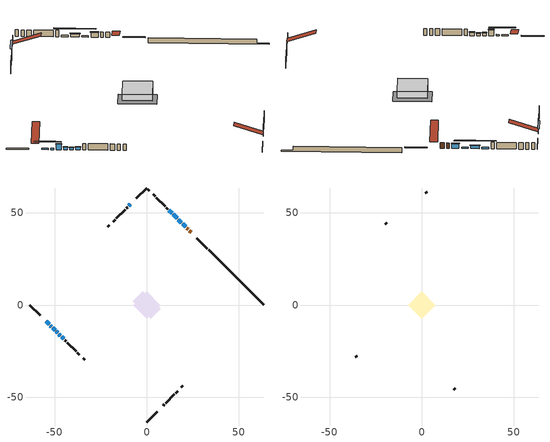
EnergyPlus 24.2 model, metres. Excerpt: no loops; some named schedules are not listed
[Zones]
conditioned space
 floor outside (Floor1 construction): -1.71,0 0,1.71 1.71,0 0,-1.71 z0.73
 floor adiabatic (AdiabaticFloorConstruction): -7.39,0 0,7.39 7.39,0 0,-7.39 z0.73
 floor foundation (Slab1 construction): -7.49,2.1 -2.1,7.49 7.49,-2.1 2.1,-7.49 z-1.31
 wall outside (RimJoist1 construction): 0,-63.44 5.62,-57.83 / -63.44,0 -57.83,-5.62 / 0,63.44 -5.62,57.83 / 32.83,30.62 27.21,36.23 z0.73:1.03
 wall outside (AdiabaticWallConstruction 1): 24,39.44 23.06,40.39 / 22.4,41.04 21.76,41.69 z0.73:2.76
 wall outside (AdiabaticWallConstruction): 21.1,42.34 19.39,44.05 z0.73:2.41; 18.74,44.71 17.1,46.34 z0.73:1.24; -8.83,54.62 -9.65,53.79 / -54.62,-8.83 -52.96,-10.48 / 13.71,49.74 12.06,51.39 z0.73:1.26; -52.31,-11.13 -51.68,-11.77 z0.73:1.27; -51.02,-12.42 -49.75,-13.7 z0.73:2.81; -49.09,-14.35 -48.26,-15.18 z0.73:1.72; -47.61,-15.84 -46.81,-16.63 z0.73:1.44; -46.16,-17.28 -45.12,-18.33 / 16.45,47 14.36,49.08 z0.73:1.75
 wall outside (Wall1 construction): 8.83,-54.62 9.61,-53.84 / -44.46,-18.98 -43.68,-19.76 / -10.31,53.13 -11.09,52.36 / 11.4,52.04 10.62,52.82 z0.73:3.17
 wall outside (Wall2 construction): 10.26,-53.18 15,-48.44 / -43.03,-20.42 -38.29,-25.16 / -11.74,51.7 -16.48,46.96 / 9.97,53.48 5.23,58.22 z0.73:3.17
 wall outside (Wall3 construction): 15.66,-47.79 16.74,-46.71 / -37.63,-25.81 -36.55,-26.89 / -17.14,46.3 -18.22,45.22 / 4.57,58.87 3.49,59.95 z0.73:3.17
 wall outside (Wall5 construction): 18.83,-44.61 19.57,-43.87 / -34.45,-28.99 -33.72,-29.73 / -20.32,43.13 -21.05,42.39 / 1.39,62.05 0.66,62.79 z0.73:3.17
 wall foundation (FoundationWall1 construction): 33.48,29.96,-1.31 33.48,29.96,0.73 60.45,3,0.73 60.45,3,-0.83 63.44,0,-0.83 63.44,0,-1.31
 window (WindowConstruction): 21.1,42.34 19.39,44.05 z0.73:2.41
 window (WindowConstruction 7): 18.74,44.71 17.1,46.34 z0.73:1.24
 window (WindowConstruction 8): -8.83,54.62 -9.65,53.79 z0.73:1.26
 window (WindowConstruction 9): -54.62,-8.83 -52.96,-10.48 z0.73:1.26
 window (WindowConstruction 10): -52.31,-11.14 -51.68,-11.76 z0.73:1.26
 window (WindowConstruction 1): -51.02,-12.42 -49.75,-13.7 z0.73:2.81
 window (WindowConstruction 2): -49.09,-14.35 -48.26,-15.18 z0.73:1.72
 window (WindowConstruction 3): -47.61,-15.84 -46.82,-16.63 z0.73:1.44
 window (WindowConstruction 4): -46.16,-17.28 -45.12,-18.33 z0.73:1.74
 window (WindowConstruction 5): 16.45,47 14.36,49.08 z0.73:1.74
 window (WindowConstruction 6): 13.71,49.74 12.06,51.39 z0.73:1.26
 door (Door): 24,39.44 23.06,40.39 z0.73:2.76
 door (Door 1): 22.4,41.04 21.76,41.69 z0.73:2.76
 ceiling adiabatic (AdiabaticFloorConstruction): 0,-7.39 7.39,0 0,7.39 -7.39,0 z0.73
attic - vented
 floor to conditioned space (Floor2 construction Reversed): -7.39,0 0,7.39 7.39,0 0,-7.39 z3.17
 wall outside (Wall4 construction): 17.39,-46.05 18.18,-45.27 / -35.89,-27.55 -35.11,-28.33 / -18.88,44.57 -19.66,43.78 / 2.83,60.61 2.05,61.39 z0.73:3.17
 roof outside (Roof1 construction): 8.17,-55.27,3.17 0.97,-48.07,6.56 -0.92,-49.97,6.56 6.27,-57.17,3.17; -55.27,-8.17,3.17 -48.07,-0.97,6.56 -49.97,0.92,6.56 -57.17,-6.27,3.17; -8.17,55.27,3.17 -0.97,48.07,6.56 0.92,49.97,6.56 -6.27,57.17,3.17; 24.66,38.79,3.17 17.46,31.59,6.56 19.36,29.69,6.56 26.55,36.89,3.17
shading: 19.18,44.26 21.31,42.13 21.42,42.24 19.29,44.37 z2.71; 15.24,48.21 20.6,42.84 20.89,43.13 15.53,48.5 z3.88; -11.52,51.92 -6.96,56.48 -7.25,56.77 -11.81,52.21 z3.9; -51.1,-12.34 -56.48,-6.96 -56.77,-7.25 -51.39,-12.64 z3.9; -49.81,-13.63 -54.17,-9.27 -54.47,-9.56 -50.1,-13.92 z3.9; -49.6,-13.84 -51.16,-12.28 -51.46,-12.57 -49.89,-14.13 z3.01; -48.12,-15.32 -49.23,-14.21 -49.52,-14.5 -48.41,-15.61 z1.92; -46.67,-16.77 -47.75,-15.69 -48.04,-15.99 -46.96,-17.06 z1.64; -44.98,-18.47 -46.3,-17.14 -46.59,-17.43 -45.27,-18.76 z1.95; 14.15,49.29 16.66,46.79 16.76,46.89 14.26,49.4 z2.04; 10.19,53.25 15.57,47.87 15.86,48.16 10.48,53.54 z3.9
[Building]
Building 1: Terrain=Suburbs
[Site:Location]
Montreal Intl AP_QC: Latitude {deg}=45.47; Longitude {deg}=-73.74; Time Zone {hr}=-5; Elevation {m}=36; Keep Site Location Information=Yes
[Site:GroundTemperature:Shallow]
2.07863, -0.316383, -0.508184, 0.628371, 5.19101, 9.73239, 13.6695, 16.1636, 16.3755, 14.347, 10.5102, 6.10817
[Site:WaterMainsTemperature]
Calculation Method=Schedule; Temperature Schedule=mains temperature schedule
[Material] Roughness=Rough; Thermal Absorptance=0.9
Name | Thickness {m} | Conductivity {W/m-K} | Density {kg/m3} | Specific Heat {J/kg-K} | Solar Absorptance | Visible Absorptance
asphalt or fiberglass shingles | 0.00635 | 0.162714 | 1121.4 | 1465.45 | 0.4 | 0.4
ceiling loosefill ins | 0.169333 | 0.0480833 | 16.02 | 1046.75 | 0.7 | 0.7
ceiling stud and cavity | 0.1397 | 0.0826429 | 65.682 | 1177.47 | 0.7 | 0.7
concrete 4.0 in. | 0.1016 | 1.803125 | 2242.8 | 837.4 | 0.7 | 0.7
concrete 8.0 in. | 0.2032 | 1.803125 | 2242.8 | 837.4 | 0.7 | 0.7
door material | 0.04445 | 0.053851 | 512.64 | 1214.23 | 0.7 | 0.7
exterior vertical ins | 0.0448461 | 0.029427 | 32.04 | 1214.23 | 0.7 | 0.7
floor covering | 0.0127 | 0.0433444 | 54.468 | 1339.84 | 0.6 | 0.6
floor rigid ins | 0.155448 | 0.029427 | 32.04 | 1214.23 | 0.7 | 0.7
floor rigid ins 1; wall rigid ins 1 | 0.512978 | 0.029427 | 32.04 | 1214.23 | 0.7 | 0.7
floor stud and cavity | 0.1397 | 0.340217 | 92.3553 | 1139.71 | 0.7 | 0.7
floor stud and cavity 1 | 0.1397 | 1.75129 | 37.0049 | 1207.88 | 0.7 | 0.7
furniture material conditioned space 1 | 0.1524 | 0.115458 | 640.8 | 1214.23 | 0.6 | 0.6
gypsum board | 0.0127 | 0.160291 | 801 | 837.4 | 0.6 | 0.6
gypsum board 1 | 0.0127 | 0.160291 | 801 | 837.4 | 0.7 | 0.7
osb sheathing 0.5 in. | 0.0127 | 0.115458 | 512.64 | 1214.23 | 0.7 | 0.7
osb sheathing 0.75 in. | 0.01905 | 0.115458 | 512.64 | 1214.23 | 0.7 | 0.7
osb sheathing 2.0 in. | 0.0508 | 0.115458 | 512.64 | 1214.23 | 0.7 | 0.7
rim joist rigid ins; wall rigid ins | 0.051816 | 0.029427 | 32.04 | 1214.23 | 0.7 | 0.7
rim joist stud and cavity | 0.0508 | 0.0379815 | 125.044 | 1163.47 | 0.6 | 0.6
wall stud and cavity | 0.1397 | 0.0812893 | 139.0536 | 1170.24 | 0.7 | 0.7
wall stud and cavity 1 | 0.1397 | 0.0763602 | 139.0536 | 1170.24 | 0.7 | 0.7
wall stud and cavity 2 | 0.1397 | 0.10453 | 139.0536 | 1170.24 | 0.7 | 0.7
wall stud and cavity 3 | 0.0889 | 6.9971 | 50.32683 | 1063.81 | 0.6 | 0.6
wall stud and cavity 4 | 0.1397 | 0.135891 | 139.0536 | 1170.24 | 0.7 | 0.7
wall stud and cavity 5 | 0.0889 | 0.380278 | 52.3479 | 1209.89 | 0.7 | 0.7
wall stud and cavity 6 | 0.0889 | 0.391764 | 83.0341 | 1211.67 | 0.7 | 0.7
wood siding | 0.0254 | 0.102417 | 544.68 | 1172.36 | 0.4 | 0.4
wood siding 1 | 0.00254 | 0.102417 | 544.68 | 1172.36 | 0.4 | 0.4
wood siding 2; wood siding 3; wood siding 4 | 0.0254 | 0.102417 | 544.68 | 1172.36 | 0.7 | 0.7
[WindowMaterial:SimpleGlazingSystem]
Name | U-Factor {W/m2-K} | Solar Heat Gain Coefficient
WindowMaterial | 3.62427 | 0.71
WindowMaterial 1 | 2.95597 | 0.46
WindowMaterial 2 | 1.86295 | 0.36
WindowMaterial 3 | 1.93166 | 0.34
WindowMaterial 4 | 1.81242 | 0.38
WindowMaterial 5 | 4.12847 | 0.69
WindowMaterial 6 | 3.03035 | 0.47
WindowMaterial 7 | 3.01104 | 0.51
WindowMaterial 8 | 3.04568 | 0.44
[Construction]
AdiabaticFloorConstruction: floor stud and cavity 1, floor rigid ins 1, osb sheathing 0.75 in., floor covering
AdiabaticWallConstruction: wood siding 3, wall rigid ins 1, wall stud and cavity 5, gypsum board
AdiabaticWallConstruction 1: wood siding 4, wall rigid ins 1, wall stud and cavity 5, gypsum board
Door; Door 1: door material
Floor1 construction: floor stud and cavity, floor rigid ins, osb sheathing 0.75 in., floor covering
Floor2 construction Reversed: gypsum board, ceiling stud and cavity, ceiling loosefill ins
FoundationWall1 construction: concrete 8.0 in., gypsum board 1
furniture construction conditioned space 1: furniture material conditioned space 1
PartitionWallConstruction: gypsum board, wall stud and cavity 6, gypsum board
RimJoist1 construction: wood siding 2, rim joist rigid ins, osb sheathing 2.0 in., rim joist stud and cavity
Roof1 construction: asphalt or fiberglass shingles
Slab1 construction: concrete 4.0 in.
Wall1 construction: wood siding, osb sheathing 0.5 in., wall stud and cavity, gypsum board
Wall2 construction: wood siding, osb sheathing 0.5 in., wall stud and cavity 1, gypsum board
Wall3 construction: wood siding, wall rigid ins, osb sheathing 0.5 in., wall stud and cavity 2, gypsum board
Wall4 construction: wood siding 1, wall stud and cavity 3
Wall5 construction: wood siding, osb sheathing 0.5 in., wall stud and cavity 4, gypsum board
WindowConstruction: WindowMaterial
WindowConstruction 1: WindowMaterial 1
WindowConstruction 10: WindowMaterial 8
WindowConstruction 2: WindowMaterial 2
WindowConstruction 3: WindowMaterial 3
WindowConstruction 4: WindowMaterial 4
WindowConstruction 5: WindowMaterial 5
WindowConstruction 6; WindowConstruction 8; WindowConstruction 9: WindowMaterial 6
WindowConstruction 7: WindowMaterial 7
[Zone] Multiplier=1; Part of Total Floor Area=Yes
Name | Volume {m3}
attic - vented | 60.1509
conditioned space | 501
[Space]
Name | Zone | Volume {m3}
attic - vented 1 | attic - vented | 60.1509
conditioned space 1 | conditioned space | 501
[ZoneInfiltration:EffectiveLeakageArea]
infil attic - vented 1: Zone or Space=attic - vented 1; Schedule=Always On Discrete; Effective Air Leakage Area {cm2}=4368.4; Stack Coefficient=0.000405498; Wind Coefficient=1.36055e-05
[ZoneMixing]
whole house fan mix: Zone or Space=attic - vented; Schedule=Always On Continuous; Design Flow Rate Calculation Method=Flow/Zone; Design Flow Rate {m3/s}=0; Source Zone or Space=conditioned space
[SurfaceProperty:ExposedFoundationPerimeter]
Slab1: Exposed Perimeter Calculation Method=TotalExposedPerimeter; Total Exposed Perimeter {m}=42.368
[InternalMass] Zone or ZoneList=conditioned space; Space or SpaceList=conditioned space 1
Name | Construction | Surface Area {m2}
furniture mass conditioned space 1 | furniture construction conditioned space 1 | 87.3601
partition wall mass | PartitionWallConstruction | 218.4
[Lights]
interior lighting: Zone or ZoneList or Space or SpaceList=conditioned space 1; Schedule=interior lighting schedule; Design Level Calculation Method=LightingLevel; Lighting Level {W}=343.2; Return Air Fraction=0; Fraction Radiant=0.6; Fraction Visible=0.2; Fraction Replaceable=1
[People]
occupants: Zone or ZoneList or Space or SpaceList=conditioned space 1; Number of People Schedule=occupants schedule; Number of People Calculation Method=People; Number of People=3; Fraction Radiant=0.314171; Sensible Heat Fraction=0.56303; Activity Level Schedule=occupants activity schedule; Carbon Dioxide Generation Rate {m3/s-W}=0; Enable ASHRAE 55 Comfort Warnings=No; Mean Radiant Temperature Calculation Type=EnclosureAveraged
[ElectricEquipment] Zone or ZoneList or Space or SpaceList=conditioned space 1; Design Level Calculation Method=EquipmentLevel
Name | Schedule | Design Level {W} | Fraction Latent | Fraction Radiant | Fraction Lost
clothes dryer | clothes dryer schedule | 140.772 | 0.015 | 0.081 | 0.85
clothes washer | clothes washer schedule | 32.1985 | 0.03 | 0.162 | 0.7
cooking range | cooking range schedule | 215.147 | 0.08 | 0.432 | 0.2
dishwasher | dishwasher schedule | 66.8632 | 0.3 | 0.18 | 0.4
fridge | fridge schedule | 72.9452 | 0 | 0.6 | 0
mech vent bath fan 0 | mech vent bath fan 0 schedule | 50.2 | 0 | 0 | 1
mech vent bath fan 1 | mech vent bath fan 1 schedule | 50.2 | 0 | 0 | 1
mech vent house fan | mech vent house fan schedule | 0.95 | 0 | 0 | 1
mech vent house fan cfis | mech vent house fan cfis schedule | 0 | 0 | 0 | 0
mech vent range fan 0 | mech vent range fan 0 schedule | 57 | 0 | 0 | 1
misc plug loads | misc plug loads schedule | 494.7 | 0.045 | 0.513 | 0.1
whole house fan | Always On Discrete | 0 | 0 | 0 | 1
[OtherEquipment] Zone or ZoneList or Space or SpaceList=conditioned space 1; Design Level Calculation Method=EquipmentLevel
Name | Fuel Type | Schedule | Design Level {W} | Fraction Latent | Fraction Radiant | Fraction Lost
clothes dryer 1 | Electricity | clothes dryer schedule | 0 | 0.015 | 0.081 | 0.85
cooking range 1 | Electricity | cooking range schedule | 0 | 0.08 | 0.432 | 0.2
general water use latent | None | general water use schedule | 62.594 | 1 | 0 | 0
general water use sensible | None | general water use schedule | -61.6891 | 0 | 0.6 | 0
mech vent house fan latent load | None | Always On Discrete | 0 | 1 | 0 | 0
mech vent house fan sensible load | None | Always On Discrete | 0 | 0 | 0 | 0
water heater energy adjustment1 | Electricity | Always On Discrete | 0.01 | 0 | 0 | 1
[ZoneInfiltration:DesignFlowRate] Zone or ZoneList or Space or SpaceList=conditioned space 1; Schedule=Always On Discrete; Design Flow Rate Calculation Method=Flow/Zone; Design Flow Rate {m3/s}=0
infil flow; natural vent flow; whole house fan flow
[Foundation:Kiva]
Foundation Kiva 1: Initial Indoor Air Temperature {C}=18; Wall Height Above Grade {m}=0.729996; Wall Depth Below Slab {m}=0.2032; Custom Block Material Name 1=exterior vertical ins; Custom Block Depth 1 {m}=2.04; Custom Block X Position 1 {m}=0.2159; Custom Block Z Position 1 {m}=0
[Foundation:Kiva:Settings]
Soil Conductivity {W/m-K}=0.849921; Soil Density {kg/m3}=1842.3; Soil Specific Heat {J/kg-K}=418.7; Ground Solar Absorptivity=0.9; Ground Thermal Absorptivity=0.9; Ground Surface Roughness {m}=0.03; Far-Field Width {m}=40; Deep-Ground Boundary Condition=ZeroFlux; Deep-Ground Depth {m}=40; Minimum Cell Dimension {m}=0.2; Maximum Cell Growth Coefficient=3; Simulation Timestep=Timestep
[Exterior:Lights]
exterior lighting: Schedule=exterior lighting schedule; Design Level {W}=75.6
[Schedule:Constant]
Name | Hourly Value
Always On Continuous; mech vent house fan schedule; mech vent house fan cfis schedule; Always On Discrete | 1
occupants activity schedule | 117.228
fridge schedule | 0
[Schedule:Week:Daily]
interior lighting schedule Week Rule - Jan1-Jan27: interior lighting schedule day, interior lighting schedule day, interior lighting schedule day, interior lighting schedule day, interior lighting schedule day, interior lighting schedule day, interior lighting schedule day, interior lighting schedule default day, interior lighting schedule default day, interior lighting schedule default day, interior lighting schedule default day, interior lighting schedule default day
interior lighting schedule Week Rule - Jan28-Feb3: interior lighting schedule day, interior lighting schedule day, interior lighting schedule day, interior lighting schedule day, interior lighting schedule day 1, interior lighting schedule day 1, interior lighting schedule day 1, interior lighting schedule default day, interior lighting schedule default day, interior lighting schedule default day, interior lighting schedule default day, interior lighting schedule default day
interior lighting schedule Week Rule - Feb4-Feb24: interior lighting schedule day 1, interior lighting schedule day 1, interior lighting schedule day 1, interior lighting schedule day 1, interior lighting schedule day 1, interior lighting schedule day 1, interior lighting schedule day 1, interior lighting schedule default day, interior lighting schedule default day, interior lighting schedule default day, interior lighting schedule default day, interior lighting schedule default day
interior lighting schedule Week Rule - Feb25-Mar3: interior lighting schedule day 1, interior lighting schedule day 1, interior lighting schedule day 1, interior lighting schedule day 1, interior lighting schedule day 2, interior lighting schedule day 2, interior lighting schedule day 2, interior lighting schedule default day, interior lighting schedule default day, interior lighting schedule default day, interior lighting schedule default day, interior lighting schedule default day
interior lighting schedule Week Rule - Mar4-Mar31: interior lighting schedule day 2, interior lighting schedule day 2, interior lighting schedule day 2, interior lighting schedule day 2, interior lighting schedule day 2, interior lighting schedule day 2, interior lighting schedule day 2, interior lighting schedule default day, interior lighting schedule default day, interior lighting schedule default day, interior lighting schedule default day, interior lighting schedule default day
interior lighting schedule Week Rule - Apr1-Apr28: interior lighting schedule day 3, interior lighting schedule day 3, interior lighting schedule day 3, interior lighting schedule day 3, interior lighting schedule day 3, interior lighting schedule day 3, interior lighting schedule day 3, interior lighting schedule default day, interior lighting schedule default day, interior lighting schedule default day, interior lighting schedule default day, interior lighting schedule default day
interior lighting schedule Week Rule - Apr29-May5: interior lighting schedule day 3, interior lighting schedule day 3, interior lighting schedule day 4, interior lighting schedule day 4, interior lighting schedule day 4, interior lighting schedule day 4, interior lighting schedule day 4, interior lighting schedule default day, interior lighting schedule default day, interior lighting schedule default day, interior lighting schedule default day, interior lighting schedule default day
interior lighting schedule Week Rule - May6-May26: interior lighting schedule day 4, interior lighting schedule day 4, interior lighting schedule day 4, interior lighting schedule day 4, interior lighting schedule day 4, interior lighting schedule day 4, interior lighting schedule day 4, interior lighting schedule default day, interior lighting schedule default day, interior lighting schedule default day, interior lighting schedule default day, interior lighting schedule default day
interior lighting schedule Week Rule - May27-Jun2: interior lighting schedule day 4, interior lighting schedule day 4, interior lighting schedule day 4, interior lighting schedule day 4, interior lighting schedule day 4, interior lighting schedule day 5, interior lighting schedule day 5, interior lighting schedule default day, interior lighting schedule default day, interior lighting schedule default day, interior lighting schedule default day, interior lighting schedule default day
interior lighting schedule Week Rule - Jun3-Jun30: interior lighting schedule day 5, interior lighting schedule day 5, interior lighting schedule day 5, interior lighting schedule day 5, interior lighting schedule day 5, interior lighting schedule day 5, interior lighting schedule day 5, interior lighting schedule default day, interior lighting schedule default day, interior lighting schedule default day, interior lighting schedule default day, interior lighting schedule default day
interior lighting schedule Week Rule - Jul1-Jul28: interior lighting schedule day 6, interior lighting schedule day 6, interior lighting schedule day 6, interior lighting schedule day 6, interior lighting schedule day 6, interior lighting schedule day 6, interior lighting schedule day 6, interior lighting schedule default day, interior lighting schedule default day, interior lighting schedule default day, interior lighting schedule default day, interior lighting schedule default day
interior lighting schedule Week Rule - Jul29-Aug4: interior lighting schedule day 6, interior lighting schedule day 6, interior lighting schedule day 6, interior lighting schedule day 7, interior lighting schedule day 7, interior lighting schedule day 7, interior lighting schedule day 7, interior lighting schedule default day, interior lighting schedule default day, interior lighting schedule default day, interior lighting schedule default day, interior lighting schedule default day
interior lighting schedule Week Rule - Aug5-Aug25: interior lighting schedule day 7, interior lighting schedule day 7, interior lighting schedule day 7, interior lighting schedule day 7, interior lighting schedule day 7, interior lighting schedule day 7, interior lighting schedule day 7, interior lighting schedule default day, interior lighting schedule default day, interior lighting schedule default day, interior lighting schedule default day, interior lighting schedule default day
interior lighting schedule Week Rule - Aug26-Sep1: interior lighting schedule day 7, interior lighting schedule day 7, interior lighting schedule day 7, interior lighting schedule day 7, interior lighting schedule day 7, interior lighting schedule day 7, interior lighting schedule day 8, interior lighting schedule default day, interior lighting schedule default day, interior lighting schedule default day, interior lighting schedule default day, interior lighting schedule default day
interior lighting schedule Week Rule - Sep2-Sep29: interior lighting schedule day 8, interior lighting schedule day 8, interior lighting schedule day 8, interior lighting schedule day 8, interior lighting schedule day 8, interior lighting schedule day 8, interior lighting schedule day 8, interior lighting schedule default day, interior lighting schedule default day, interior lighting schedule default day, interior lighting schedule default day, interior lighting schedule default day
interior lighting schedule Week Rule - Sep30-Oct6: interior lighting schedule day 8, interior lighting schedule day 9, interior lighting schedule day 9, interior lighting schedule day 9, interior lighting schedule day 9, interior lighting schedule day 9, interior lighting schedule day 9, interior lighting schedule default day, interior lighting schedule default day, interior lighting schedule default day, interior lighting schedule default day, interior lighting schedule default day
interior lighting schedule Week Rule - Oct7-Oct27: interior lighting schedule day 9, interior lighting schedule day 9, interior lighting schedule day 9, interior lighting schedule day 9, interior lighting schedule day 9, interior lighting schedule day 9, interior lighting schedule day 9, interior lighting schedule default day, interior lighting schedule default day, interior lighting schedule default day, interior lighting schedule default day, interior lighting schedule default day
interior lighting schedule Week Rule - Oct28-Nov3: interior lighting schedule day 9, interior lighting schedule day 9, interior lighting schedule day 9, interior lighting schedule day 9, interior lighting schedule day 10, interior lighting schedule day 10, interior lighting schedule day 10, interior lighting schedule default day, interior lighting schedule default day, interior lighting schedule default day, interior lighting schedule default day, interior lighting schedule default day
interior lighting schedule Week Rule - Nov4-Nov24: interior lighting schedule day 10, interior lighting schedule day 10, interior lighting schedule day 10, interior lighting schedule day 10, interior lighting schedule day 10, interior lighting schedule day 10, interior lighting schedule day 10, interior lighting schedule default day, interior lighting schedule default day, interior lighting schedule default day, interior lighting schedule default day, interior lighting schedule default day
interior lighting schedule Week Rule - Nov25-Dec1: interior lighting schedule day 10, interior lighting schedule day 10, interior lighting schedule day 10, interior lighting schedule day 10, interior lighting schedule day 10, interior lighting schedule day 10, interior lighting schedule day 11, interior lighting schedule default day, interior lighting schedule default day, interior lighting schedule default day, interior lighting schedule default day, interior lighting schedule default day
interior lighting schedule Week Rule - Dec2-Dec31: interior lighting schedule day 11, interior lighting schedule day 11, interior lighting schedule day 11, interior lighting schedule day 11, interior lighting schedule day 11, interior lighting schedule day 11, interior lighting schedule day 11, interior lighting schedule default day, interior lighting schedule default day, interior lighting schedule default day, interior lighting schedule default day, interior lighting schedule default day
occupants schedule Week Rule - Jan1-Dec31: occupants schedule day, occupants schedule day, occupants schedule day, occupants schedule day, occupants schedule day, occupants schedule day, occupants schedule day, occupants schedule default day, occupants schedule default day, occupants schedule default day, occupants schedule default day, occupants schedule default day
clothes dryer schedule Week Rule - Jan1-Dec31: clothes dryer schedule day, clothes dryer schedule day, clothes dryer schedule day, clothes dryer schedule day, clothes dryer schedule day, clothes dryer schedule day, clothes dryer schedule day, clothes dryer schedule default day, clothes dryer schedule default day, clothes dryer schedule default day, clothes dryer schedule default day, clothes dryer schedule default day
clothes washer schedule Week Rule - Jan1-Dec31: clothes washer schedule day, clothes washer schedule day, clothes washer schedule day, clothes washer schedule day, clothes washer schedule day, clothes washer schedule day, clothes washer schedule day, clothes washer schedule default day, clothes washer schedule default day, clothes washer schedule default day, clothes washer schedule default day, clothes washer schedule default day
cooking range schedule Week Rule - Jan1-Dec31: cooking range schedule day, cooking range schedule day, cooking range schedule day, cooking range schedule day, cooking range schedule day, cooking range schedule day, cooking range schedule day, cooking range schedule default day, cooking range schedule default day, cooking range schedule default day, cooking range schedule default day, cooking range schedule default day
dishwasher schedule Week Rule - Jan1-Dec31: dishwasher schedule day, dishwasher schedule day, dishwasher schedule day, dishwasher schedule day, dishwasher schedule day, dishwasher schedule day, dishwasher schedule day, dishwasher schedule default day, dishwasher schedule default day, dishwasher schedule default day, dishwasher schedule default day, dishwasher schedule default day
mech vent bath fan 0 schedule Week Rule - Jan1-Dec31: mech vent bath fan 0 schedule day, mech vent bath fan 0 schedule day, mech vent bath fan 0 schedule day, mech vent bath fan 0 schedule day, mech vent bath fan 0 schedule day, mech vent bath fan 0 schedule day, mech vent bath fan 0 schedule day, mech vent bath fan 0 schedule default day, mech vent bath fan 0 schedule default day, mech vent bath fan 0 schedule default day, mech vent bath fan 0 schedule default day, mech vent bath fan 0 schedule default day
mech vent bath fan 1 schedule Week Rule - Jan1-Dec31: mech vent bath fan 1 schedule day, mech vent bath fan 1 schedule day, mech vent bath fan 1 schedule day, mech vent bath fan 1 schedule day, mech vent bath fan 1 schedule day, mech vent bath fan 1 schedule day, mech vent bath fan 1 schedule day, mech vent bath fan 1 schedule default day, mech vent bath fan 1 schedule default day, mech vent bath fan 1 schedule default day, mech vent bath fan 1 schedule default day, mech vent bath fan 1 schedule default day
mech vent range fan 0 schedule Week Rule - Jan1-Dec31: mech vent range fan 0 schedule day, mech vent range fan 0 schedule day, mech vent range fan 0 schedule day, mech vent range fan 0 schedule day, mech vent range fan 0 schedule day, mech vent range fan 0 schedule day, mech vent range fan 0 schedule day, mech vent range fan 0 schedule default day, mech vent range fan 0 schedule default day, mech vent range fan 0 schedule default day, mech vent range fan 0 schedule default day, mech vent range fan 0 schedule default day
misc plug loads schedule Week Rule - Jan1-Dec31: misc plug loads schedule day, misc plug loads schedule day, misc plug loads schedule day, misc plug loads schedule day, misc plug loads schedule day, misc plug loads schedule day, misc plug loads schedule day, misc plug loads schedule default day, misc plug loads schedule default day, misc plug loads schedule default day, misc plug loads schedule default day, misc plug loads schedule default day
general water use schedule Week Rule - Jan1-Dec31: general water use schedule day, general water use schedule day, general water use schedule day, general water use schedule day, general water use schedule day, general water use schedule day, general water use schedule day, general water use schedule default day, general water use schedule default day, general water use schedule default day, general water use schedule default day, general water use schedule default day
exterior lighting schedule Week Rule - Jan1-Jan27: exterior lighting schedule day, exterior lighting schedule day, exterior lighting schedule day, exterior lighting schedule day, exterior lighting schedule day, exterior lighting schedule day, exterior lighting schedule day, exterior lighting schedule default day, exterior lighting schedule default day, exterior lighting schedule default day, exterior lighting schedule default day, exterior lighting schedule default day
exterior lighting schedule Week Rule - Jan28-Feb3: exterior lighting schedule day, exterior lighting schedule day, exterior lighting schedule day, exterior lighting schedule day, exterior lighting schedule day 1, exterior lighting schedule day 1, exterior lighting schedule day 1, exterior lighting schedule default day, exterior lighting schedule default day, exterior lighting schedule default day, exterior lighting schedule default day, exterior lighting schedule default day
exterior lighting schedule Week Rule - Feb4-Feb24: exterior lighting schedule day 1, exterior lighting schedule day 1, exterior lighting schedule day 1, exterior lighting schedule day 1, exterior lighting schedule day 1, exterior lighting schedule day 1, exterior lighting schedule day 1, exterior lighting schedule default day, exterior lighting schedule default day, exterior lighting schedule default day, exterior lighting schedule default day, exterior lighting schedule default day
exterior lighting schedule Week Rule - Feb25-Mar3: exterior lighting schedule day 1, exterior lighting schedule day 1, exterior lighting schedule day 1, exterior lighting schedule day 1, exterior lighting schedule day 2, exterior lighting schedule day 2, exterior lighting schedule day 2, exterior lighting schedule default day, exterior lighting schedule default day, exterior lighting schedule default day, exterior lighting schedule default day, exterior lighting schedule default day
exterior lighting schedule Week Rule - Mar4-Mar31: exterior lighting schedule day 2, exterior lighting schedule day 2, exterior lighting schedule day 2, exterior lighting schedule day 2, exterior lighting schedule day 2, exterior lighting schedule day 2, exterior lighting schedule day 2, exterior lighting schedule default day, exterior lighting schedule default day, exterior lighting schedule default day, exterior lighting schedule default day, exterior lighting schedule default day
exterior lighting schedule Week Rule - Apr1-Apr28: exterior lighting schedule day 3, exterior lighting schedule day 3, exterior lighting schedule day 3, exterior lighting schedule day 3, exterior lighting schedule day 3, exterior lighting schedule day 3, exterior lighting schedule day 3, exterior lighting schedule default day, exterior lighting schedule default day, exterior lighting schedule default day, exterior lighting schedule default day, exterior lighting schedule default day
exterior lighting schedule Week Rule - Apr29-May5: exterior lighting schedule day 3, exterior lighting schedule day 3, exterior lighting schedule day 4, exterior lighting schedule day 4, exterior lighting schedule day 4, exterior lighting schedule day 4, exterior lighting schedule day 4, exterior lighting schedule default day, exterior lighting schedule default day, exterior lighting schedule default day, exterior lighting schedule default day, exterior lighting schedule default day
exterior lighting schedule Week Rule - May6-May26: exterior lighting schedule day 4, exterior lighting schedule day 4, exterior lighting schedule day 4, exterior lighting schedule day 4, exterior lighting schedule day 4, exterior lighting schedule day 4, exterior lighting schedule day 4, exterior lighting schedule default day, exterior lighting schedule default day, exterior lighting schedule default day, exterior lighting schedule default day, exterior lighting schedule default day
exterior lighting schedule Week Rule - May27-Jun2: exterior lighting schedule day 4, exterior lighting schedule day 4, exterior lighting schedule day 4, exterior lighting schedule day 4, exterior lighting schedule day 4, exterior lighting schedule day 5, exterior lighting schedule day 5, exterior lighting schedule default day, exterior lighting schedule default day, exterior lighting schedule default day, exterior lighting schedule default day, exterior lighting schedule default day
exterior lighting schedule Week Rule - Jun3-Jun30: exterior lighting schedule day 5, exterior lighting schedule day 5, exterior lighting schedule day 5, exterior lighting schedule day 5, exterior lighting schedule day 5, exterior lighting schedule day 5, exterior lighting schedule day 5, exterior lighting schedule default day, exterior lighting schedule default day, exterior lighting schedule default day, exterior lighting schedule default day, exterior lighting schedule default day
exterior lighting schedule Week Rule - Jul1-Jul28: exterior lighting schedule day 6, exterior lighting schedule day 6, exterior lighting schedule day 6, exterior lighting schedule day 6, exterior lighting schedule day 6, exterior lighting schedule day 6, exterior lighting schedule day 6, exterior lighting schedule default day, exterior lighting schedule default day, exterior lighting schedule default day, exterior lighting schedule default day, exterior lighting schedule default day
exterior lighting schedule Week Rule - Jul29-Aug4: exterior lighting schedule day 6, exterior lighting schedule day 6, exterior lighting schedule day 6, exterior lighting schedule day 7, exterior lighting schedule day 7, exterior lighting schedule day 7, exterior lighting schedule day 7, exterior lighting schedule default day, exterior lighting schedule default day, exterior lighting schedule default day, exterior lighting schedule default day, exterior lighting schedule default day
exterior lighting schedule Week Rule - Aug5-Aug25: exterior lighting schedule day 7, exterior lighting schedule day 7, exterior lighting schedule day 7, exterior lighting schedule day 7, exterior lighting schedule day 7, exterior lighting schedule day 7, exterior lighting schedule day 7, exterior lighting schedule default day, exterior lighting schedule default day, exterior lighting schedule default day, exterior lighting schedule default day, exterior lighting schedule default day
exterior lighting schedule Week Rule - Aug26-Sep1: exterior lighting schedule day 7, exterior lighting schedule day 7, exterior lighting schedule day 7, exterior lighting schedule day 7, exterior lighting schedule day 7, exterior lighting schedule day 7, exterior lighting schedule day 8, exterior lighting schedule default day, exterior lighting schedule default day, exterior lighting schedule default day, exterior lighting schedule default day, exterior lighting schedule default day
exterior lighting schedule Week Rule - Sep2-Sep29: exterior lighting schedule day 8, exterior lighting schedule day 8, exterior lighting schedule day 8, exterior lighting schedule day 8, exterior lighting schedule day 8, exterior lighting schedule day 8, exterior lighting schedule day 8, exterior lighting schedule default day, exterior lighting schedule default day, exterior lighting schedule default day, exterior lighting schedule default day, exterior lighting schedule default day
[Schedule:Year]
interior lighting schedule: interior lighting schedule Week Rule - Jan1-Jan27, 1, 1, 1, 27, interior lighting schedule Week Rule - Jan28-Feb3, 1, 28, 2, 3, interior lighting schedule Week Rule - Feb4-Feb24, 2, 4, 2, 24, interior lighting schedule Week Rule - Feb25-Mar3, 2, 25, 3, 3, interior lighting schedule Week Rule - Mar4-Mar31, 3, 4, 3, 31, interior lighting schedule Week Rule - Apr1-Apr28, 4, 1, 4, 28, interior lighting schedule Week Rule - Apr29-May5, 4, 29, 5, 5, interior lighting schedule Week Rule - May6-May26, 5, 6, 5, 26, interior lighting schedule Week Rule - May27-Jun2, 5, 27, 6, 2, interior lighting schedule Week Rule - Jun3-Jun30, 6, 3, 6, 30, interior lighting schedule Week Rule - Jul1-Jul28, 7, 1, 7, 28, interior lighting schedule Week Rule - Jul29-Aug4, 7, 29, 8, 4, interior lighting schedule Week Rule - Aug5-Aug25, 8, 5, 8, 25, interior lighting schedule Week Rule - Aug26-Sep1, 8, 26, 9, 1, interior lighting schedule Week Rule - Sep2-Sep29, 9, 2, 9, 29, interior lighting schedule Week Rule - Sep30-Oct6, 9, 30, 10, 6, interior lighting schedule Week Rule - Oct7-Oct27, 10, 7, 10, 27, interior lighting schedule Week Rule - Oct28-Nov3, 10, 28, 11, 3, interior lighting schedule Week Rule - Nov4-Nov24, 11, 4, 11, 24, interior lighting schedule Week Rule - Nov25-Dec1, 11, 25, 12, 1, interior lighting schedule Week Rule - Dec2-Dec31, 12, 2, 12, 31
occupants schedule: occupants schedule Week Rule - Jan1-Dec31, 1, 1, 12, 31
clothes dryer schedule: clothes dryer schedule Week Rule - Jan1-Dec31, 1, 1, 12, 31
clothes washer schedule: clothes washer schedule Week Rule - Jan1-Dec31, 1, 1, 12, 31
cooking range schedule: cooking range schedule Week Rule - Jan1-Dec31, 1, 1, 12, 31
dishwasher schedule: dishwasher schedule Week Rule - Jan1-Dec31, 1, 1, 12, 31
mech vent bath fan 0 schedule: mech vent bath fan 0 schedule Week Rule - Jan1-Dec31, 1, 1, 12, 31
mech vent bath fan 1 schedule: mech vent bath fan 1 schedule Week Rule - Jan1-Dec31, 1, 1, 12, 31
mech vent range fan 0 schedule: mech vent range fan 0 schedule Week Rule - Jan1-Dec31, 1, 1, 12, 31
misc plug loads schedule: misc plug loads schedule Week Rule - Jan1-Dec31, 1, 1, 12, 31
general water use schedule: general water use schedule Week Rule - Jan1-Dec31, 1, 1, 12, 31
exterior lighting schedule: exterior lighting schedule Week Rule - Jan1-Jan27, 1, 1, 1, 27, exterior lighting schedule Week Rule - Jan28-Feb3, 1, 28, 2, 3, exterior lighting schedule Week Rule - Feb4-Feb24, 2, 4, 2, 24, exterior lighting schedule Week Rule - Feb25-Mar3, 2, 25, 3, 3, exterior lighting schedule Week Rule - Mar4-Mar31, 3, 4, 3, 31, exterior lighting schedule Week Rule - Apr1-Apr28, 4, 1, 4, 28, exterior lighting schedule Week Rule - Apr29-May5, 4, 29, 5, 5, exterior lighting schedule Week Rule - May6-May26, 5, 6, 5, 26, exterior lighting schedule Week Rule - May27-Jun2, 5, 27, 6, 2, exterior lighting schedule Week Rule - Jun3-Jun30, 6, 3, 6, 30, exterior lighting schedule Week Rule - Jul1-Jul28, 7, 1, 7, 28, exterior lighting schedule Week Rule - Jul29-Aug4, 7, 29, 8, 4, exterior lighting schedule Week Rule - Aug5-Aug25, 8, 5, 8, 25, exterior lighting schedule Week Rule - Aug26-Sep1, 8, 26, 9, 1, exterior lighting schedule Week Rule - Sep2-Sep29, 9, 2, 9, 29, exterior lighting schedule Week Rule - Sep30-Oct6, 9, 30, 10, 6, exterior lighting schedule Week Rule - Oct7-Oct27, 10, 7, 10, 27, exterior lighting schedule Week Rule - Oct28-Nov3, 10, 28, 11, 3, exterior lighting schedule Week Rule - Nov4-Nov24, 11, 4, 11, 24, exterior lighting schedule Week Rule - Nov25-Dec1, 11, 25, 12, 1, exterior lighting schedule Week Rule - Dec2-Dec31, 12, 2, 12, 31
[Schedule:Compact]
mains temperature schedule: Through: 01/01, For: AllDays, Until: 24:00, 6.56833, Through: 01/02, For: AllDays, Until: 24:00, 6.48722, Through: 01/03, For: AllDays, Until: 24:00, 6.40722, Through: 01/04, For: AllDays, Until: 24:00, 6.32889, Through: 01/05, For: AllDays, Until: 24:00, 6.25167, Through: 01/06, For: AllDays, Until: 24:00, 6.17611, Through: 01/07, For: AllDays, Until: 24:00, 6.10222, Through: 01/08, For: AllDays, Until: 24:00, 6.02944, Through: 01/09, For: AllDays, Until: 24:00, 5.95833, Through: 01/10, For: AllDays, Until: 24:00, 5.88889, Through: 01/11, For: AllDays, Until: 24:00, 5.82056, Through: 01/12, For: AllDays, Until: 24:00, 5.75444, Through: 01/13, For: AllDays, Until: 24:00, 5.68944, Through: 01/14, For: AllDays, Until: 24:00, 5.62611, Through: 01/15, For: AllDays, Until: 24:00, 5.56444, Through: 01/16, For: AllDays, Until: 24:00, 5.50444, Through: 01/17, For: AllDays, Until: 24:00, 5.44611, Through: 01/18, For: AllDays, Until: 24:00, 5.38944, Through: 01/19, For: AllDays, Until: 24:00, 5.33389, Through: 01/20, For: AllDays, Until: 24:00, 5.28111, Through: 01/21, For: AllDays, Until: 24:00, 5.22944, Through: 01/22, For: AllDays, Until: 24:00, 5.17944, Through: 01/23, For: AllDays, Until: 24:00, 5.13111, Through: 01/24, For: AllDays, Until: 24:00, 5.085, Through: 01/25, For: AllDays, Until: 24:00, 5.04056, Through: 01/26, For: AllDays, Until: 24:00, 4.99778, Through: 01/27, For: AllDays, Until: 24:00, 4.95667, Through: 01/28, For: AllDays, Until: 24:00, 4.91778, Through: 01/29, For: AllDays, Until: 24:00, 4.88056, Through: 01/30, For: AllDays, Until: 24:00, 4.845, Through: 01/31, For: AllDays, Until: 24:00, 4.81167, Through: 02/01, For: AllDays, Until: 24:00, 4.77944, Through: 02/02, For: AllDays, Until: 24:00, 4.75, Through: 02/03, For: AllDays, Until: 24:00, 4.72167, Through: 02/04, For: AllDays, Until: 24:00, 4.69611, Through: 02/05, For: AllDays, Until: 24:00, 4.67167, Through: 02/06, For: AllDays, Until: 24:00, 4.64944, Through: 02/07, For: AllDays, Until: 24:00, 4.62889, Through: 02/08, For: AllDays, Until: 24:00, 4.61056, Through: 02/09, For: AllDays, Until: 24:00, 4.59389, Through: 02/10, For: AllDays, Until: 24:00, 4.57944, Through: 02/11, For: AllDays, Until: 24:00, 4.56667, Through: 02/12, For: AllDays, Until: 24:00, 4.55611, Through: 02/13, For: AllDays, Until: 24:00, 4.54722, Through: 02/14, For: AllDays, Until: 24:00, 4.54056, Through: 02/15, For: AllDays, Until: 24:00, 4.53556, Through: 02/16, For: AllDays, Until: 24:00, 4.53278, Through: 02/17, For: AllDays, Until: 24:00, 4.53167, Through: 02/18, For: AllDays, Until: 24:00, 4.53278, Through: 02/19, For: AllDays, Until: 24:00, 4.53556, Through: 02/20, For: AllDays, Until: 24:00, 4.54056, Through: 02/21, For: AllDays, Until: 24:00, 4.54722, Through: 02/22, For: AllDays, Until: 24:00, 4.55611, Through: 02/23, For: AllDays, Until: 24:00, 4.56667, Through: 02/24, For: AllDays, Until: 24:00, 4.57944, Through: 02/25, For: AllDays, Until: 24:00, 4.59389, Through: 02/26, For: AllDays, Until: 24:00, 4.61056, Through: 02/27, For: AllDays, Until: 24:00, 4.62889, Through: 02/28, For: AllDays, Until: 24:00, 4.64889, Through: 03/01, For: AllDays, Until: 24:00, 4.67111, Through: 03/02, For: AllDays, Until: 24:00, 4.69556, Through: 03/03, For: AllDays, Until: 24:00, 4.72167, Through: 03/04, For: AllDays, Until: 24:00, 4.74944, Through: 03/05, For: AllDays, Until: 24:00, 4.77944, Through: 03/06, For: AllDays, Until: 24:00, 4.81111, Through: 03/07, For: AllDays, Until: 24:00, 4.84444, Through: 03/08, For: AllDays, Until: 24:00, 4.88, Through: 03/09, For: AllDays, Until: 24:00, 4.91722, Through: 03/10, For: AllDays, Until: 24:00, 4.95611, Through: 03/11, For: AllDays, Until: 24:00, 4.99722, Through: 03/12, For: AllDays, Until: 24:00, 5.04, Through: 03/13, For: AllDays, Until: 24:00, 5.08444, Through: 03/14, For: AllDays, Until: 24:00, 5.13056, Through: 03/15, For: AllDays, Until: 24:00, 5.17889, Through: 03/16, For: AllDays, Until: 24:00, 5.22833, Through: 03/17, For: AllDays, Until: 24:00, 5.28, Through: 03/18, For: AllDays, Until: 24:00, 5.33333, Through: 03/19, For: AllDays, Until: 24:00, 5.38833, Through: 03/20, For: AllDays, Until: 24:00, 5.445, Through: 03/21, For: AllDays, Until: 24:00, 5.50333, Through: 03/22, For: AllDays, Until: 24:00, 5.56333, Through: 03/23, For: AllDays, Until: 24:00, 5.625, Through: 03/24, For: AllDays, Until: 24:00, 5.68833, Through: 03/25, For: AllDays, Until: 24:00, 5.75333, Through: 03/26, For: AllDays, Until: 24:00, 5.81944, Through: 03/27, For: AllDays, Until: 24:00, 5.88778, Through: 03/28, For: AllDays, Until: 24:00, 5.95722, Through: 03/29, For: AllDays, Until: 24:00, 6.02833, Through: 03/30, For: AllDays, Until: 24:00, 6.10111, Through: 03/31, For: AllDays, Until: 24:00, 6.175, Through: 04/01, For: AllDays, Until: 24:00, 6.25056, Through: 04/02, For: AllDays, Until: 24:00, 6.32778, Through: 04/03, For: AllDays, Until: 24:00, 6.40611, Through: 04/04, For: AllDays, Until: 24:00, 6.48556, Through: 04/05, For: AllDays, Until: 24:00, 6.56722, Through: 04/06, For: AllDays, Until: 24:00, 6.64944, Through: 04/07, For: AllDays, Until: 24:00, 6.73333, Through: 04/08, For: AllDays, Until: 24:00, 6.81833, Through: 04/09, For: AllDays, Until: 24:00, 6.905, Through: 04/10, For: AllDays, Until: 24:00, 6.99278, Through: 04/11, For: AllDays, Until: 24:00, 7.08111, Through: 04/12, For: AllDays, Until: 24:00, 7.17167, Through: 04/13, For: AllDays, Until: 24:00, 7.26278, Through: 04/14, For: AllDays, Until: 24:00, 7.355, Through: 04/15, For: AllDays, Until: 24:00, 7.44833, Through: 04/16, For: AllDays, Until: 24:00, 7.54278, Through: 04/17, For: AllDays, Until: 24:00, 7.63889, Through: 04/18, For: AllDays, Until: 24:00, 7.735, Through: 04/19, For: AllDays, Until: 24:00, 7.83278, Through: 04/20, For: AllDays, Until: 24:00, 7.93167, Through: 04/21, For: AllDays, Until: 24:00, 8.03111, Through: 04/22, For: AllDays, Until: 24:00, 8.13167, Through: 04/23, For: AllDays, Until: 24:00, 8.23278, Through: 04/24, For: AllDays, Until: 24:00, 8.335, Through: 04/25, For: AllDays, Until: 24:00, 8.43778, Through: 04/26, For: AllDays, Until: 24:00, 8.54167, Through: 04/27, For: AllDays, Until: 24:00, 8.64611, Through: 04/28, For: AllDays, Until: 24:00, 8.75167, Through: 04/29, For: AllDays, Until: 24:00, 8.85778, Through: 04/30, For: AllDays, Until: 24:00, 8.96444, Through: 05/01, For: AllDays, Until: 24:00, 9.07167, Through: 05/02, For: AllDays, Until: 24:00, 9.17944, Through: 05/03, For: AllDays, Until: 24:00, 9.28778, Through: 05/04, For: AllDays, Until: 24:00, 9.39667, Through: 05/05, For: AllDays, Until: 24:00, 9.50667, Through: 05/06, For: AllDays, Until: 24:00, 9.61667, Through: 05/07, For: AllDays, Until: 24:00, 9.72667, Through: 05/08, For: AllDays, Until: 24:00, 9.83778, Through: 05/09, For: AllDays, Until: 24:00, 9.94889, Through: 05/10, For: AllDays, Until: 24:00, 10.0606, Through: 05/11, For: AllDays, Until: 24:00, 10.1722, Through: 05/12, For: AllDays, Until: 24:00, 10.2844, Through: 05/13, For: AllDays, Until: 24:00, 10.3967, Through: 05/14, For: AllDays, Until: 24:00, 10.5094, Through: 05/15, For: AllDays, Until: 24:00, 10.6222, Through: 05/16, For: AllDays, Until: 24:00, 10.735, Through: 05/17, For: AllDays, Until: 24:00, 10.8478, Through: 05/18, For: AllDays, Until: 24:00, 10.9611, Through: 05/19, For: AllDays, Until: 24:00, 11.0744, Through: 05/20, For: AllDays, Until: 24:00, 11.1872, Through: 05/21, For: AllDays, Until: 24:00, 11.3006, Through: 05/22, For: AllDays, Until: 24:00, 11.4133, Through: 05/23, For: AllDays, Until: 24:00, 11.5267, Through: 05/24, For: AllDays, Until: 24:00, 11.6394, Through: 05/25, For: AllDays, Until: 24:00, 11.7522, Through: 05/26, For: AllDays, Until: 24:00, 11.8644, Through: 05/27, For: AllDays, Until: 24:00, 11.9767, Through: 05/28, For: AllDays, Until: 24:00, 12.0889, Through: 05/29, For: AllDays, Until: 24:00, 12.2006, Through: 05/30, For: AllDays, Until: 24:00, 12.3122, Through: 05/31, For: AllDays, Until: 24:00, 12.4228, Through: 06/01, For: AllDays, Until: 24:00, 12.5339, Through: 06/02, For: AllDays, Until: 24:00, 12.6439, Through: 06/03, For: AllDays, Until: 24:00, 12.7539, Through: 06/04, For: AllDays, Until: 24:00, 12.8628, Through: 06/05, For: AllDays, Until: 24:00, 12.9717, Through: 06/06, For: AllDays, Until: 24:00, 13.08, Through: 06/07, For: AllDays, Until: 24:00, 13.1878, Through: 06/08, For: AllDays, Until: 24:00, 13.2944, Through: 06/09, For: AllDays, Until: 24:00, 13.4011, Through: 06/10, For: AllDays, Until: 24:00, 13.5067, Through: 06/11, For: AllDays, Until: 24:00, 13.6117, Through: 06/12, For: AllDays, Until: 24:00, 13.7156, Through: 06/13, For: AllDays, Until: 24:00, 13.8194, Through: 06/14, For: AllDays, Until: 24:00, 13.9222, Through: 06/15, For: AllDays, Until: 24:00, 14.0239, Through: 06/16, For: AllDays, Until: 24:00, 14.125, Through: 06/17, For: AllDays, Until: 24:00, 14.225, Through: 06/18, For: AllDays, Until: 24:00, 14.3239, Through: 06/19, For: AllDays, Until: 24:00, 14.4222, Through: 06/20, For: AllDays, Until: 24:00, 14.5194, Through: 06/21, For: AllDays, Until: 24:00, 14.6156, Through: 06/22, For: AllDays, Until: 24:00, 14.7106, Through: 06/23, For: AllDays, Until: 24:00, 14.805, Through: 06/24, For: AllDays, Until: 24:00, 14.8978, Through: 06/25, For: AllDays, Until: 24:00, 14.9894, Through: 06/26, For: AllDays, Until: 24:00, 15.0806, Through: 06/27, For: AllDays, Until: 24:00, 15.17, Through: 06/28, For: AllDays, Until: 24:00, 15.2583, Through: 06/29, For: AllDays, Until: 24:00, 15.3456, Through: 06/30, For: AllDays, Until: 24:00, 15.4311, Through: 07/01, For: AllDays, Until: 24:00, 15.5161, Through: 07/02, For: AllDays, Until: 24:00, 15.5989, Through: 07/03, For: AllDays, Until: 24:00, 15.6811, Through: 07/04, For: AllDays, Until: 24:00, 15.7617, Through: 07/05, For: AllDays, Until: 24:00, 15.8411, Through: 07/06, For: AllDays, Until: 24:00, 15.9189, Through: 07/07, For: AllDays, Until: 24:00, 15.995, Through: 07/08, For: AllDays, Until: 24:00, 16.07, Through: 07/09, For: AllDays, Until: 24:00, 16.1433, Through: 07/10, For: AllDays, Until: 24:00, 16.2156, Through: 07/11, For: AllDays, Until: 24:00, 16.2861, Through: 07/12, For: AllDays, Until: 24:00, 16.355, Through: 07/13, For: AllDays, Until: 24:00, 16.4222, Through: 07/14, For: AllDays, Until: 24:00, 16.4878, Through: 07/15, For: AllDays, Until: 24:00, 16.5522, Through: 07/16, For: AllDays, Until: 24:00, 16.615, Through: 07/17, For: AllDays, Until: 24:00, 16.6756, Through: 07/18, For: AllDays, Until: 24:00, 16.735, Through: 07/19, For: AllDays, Until: 24:00, 16.7928, Through: 07/20, For: AllDays, Until: 24:00, 16.8489, Through: 07/21, For: AllDays, Until: 24:00, 16.9028, Through: 07/22, For: AllDays, Until: 24:00, 16.9556, Through: 07/23, For: AllDays, Until: 24:00, 17.0061, Through: 07/24, For: AllDays, Until: 24:00, 17.0556, Through: 07/25, For: AllDays, Until: 24:00, 17.1028, Through: 07/26, For: AllDays, Until: 24:00, 17.1483, Through: 07/27, For: AllDays, Until: 24:00, 17.1917, Through: 07/28, For: AllDays, Until: 24:00, 17.2339, Through: 07/29, For: AllDays, Until: 24:00, 17.2739, Through: 07/30, For: AllDays, Until: 24:00, 17.3122, Through: 07/31, For: AllDays, Until: 24:00, 17.3489, Through: 08/01, For: AllDays, Until: 24:00, 17.3833, Through: 08/02, For: AllDays, Until: 24:00, 17.4161, Through: 08/03, For: AllDays, Until: 24:00, 17.4467, Through: 08/04, For: AllDays, Until: 24:00, 17.4761, Through: 08/05, For: AllDays, Until: 24:00, 17.5028, Through: 08/06, For: AllDays, Until: 24:00, 17.5283, Through: 08/07, For: AllDays, Until: 24:00, 17.5517, Through: 08/08, For: AllDays, Until: 24:00, 17.5728, Through: 08/09, For: AllDays, Until: 24:00, 17.5922, Through: 08/10, For: AllDays, Until: 24:00, 17.61, Through: 08/11, For: AllDays, Until: 24:00, 17.6256, Through: 08/12, For: AllDays, Until: 24:00, 17.6394, Through: 08/13, For: AllDays, Until: 24:00, 17.6511, Through: 08/14, For: AllDays, Until: 24:00, 17.6611, Through: 08/15, For: AllDays, Until: 24:00, 17.6689, Through: 08/16, For: AllDays, Until: 24:00, 17.675, Through: 08/17, For: AllDays, Until: 24:00, 17.6789, Through: 08/18, For: AllDays, Until: 24:00, 17.6811, Through: 08/19, For: AllDays, Until: 24:00, 17.6811, Through: 08/20, For: AllDays, Until: 24:00, 17.6794, Through: 08/21, For: AllDays, Until: 24:00, 17.6756, Through: 08/22, For: AllDays, Until: 24:00, 17.67, Through: 08/23, For: AllDays, Until: 24:00, 17.6622, Through: 08/24, For: AllDays, Until: 24:00, 17.6528, Through: 08/25, For: AllDays, Until: 24:00, 17.6411, Through: 08/26, For: AllDays, Until: 24:00, 17.6278, Through: 08/27, For: AllDays, Until: 24:00, 17.6122, Through: 08/28, For: AllDays, Until: 24:00, 17.595, Through: 08/29, For: AllDays, Until: 24:00, 17.5756, Through: 08/30, For: AllDays, Until: 24:00, 17.5544, Through: 08/31, For: AllDays, Until: 24:00, 17.5311, Through: 09/01, For: AllDays, Until: 24:00, 17.5061, Through: 09/02, For: AllDays, Until: 24:00, 17.4794, Through: 09/03, For: AllDays, Until: 24:00, 17.4506, Through: 09/04, For: AllDays, Until: 24:00, 17.42, Through: 09/05, For: AllDays, Until: 24:00, 17.3878, Through: 09/06, For: AllDays, Until: 24:00, 17.3533, Through: 09/07, For: AllDays, Until: 24:00, 17.3172, Through: 09/08, For: AllDays, Until: 24:00, 17.2789, Through: 09/09, For: AllDays, Until: 24:00, 17.2389, Through: 09/10, For: AllDays, Until: 24:00, 17.1972, Through: 09/11, For: AllDays, Until: 24:00, 17.1539, Through: 09/12, For: AllDays, Until: 24:00, 17.1083, Through: 09/13, For: AllDays, Until: 24:00, 17.0617, Through: 09/14, For: AllDays, Until: 24:00, 17.0128, Through: 09/15, For: AllDays, Until: 24:00, 16.9622, Through: 09/16, For: AllDays, Until: 24:00, 16.9094, Through: 09/17, For: AllDays, Until: 24:00, 16.8556, Through: 09/18, For: AllDays, Until: 24:00, 16.8, Through: 09/19, For: AllDays, Until: 24:00, 16.7422, Through: 09/20, For: AllDays, Until: 24:00, 16.6833, Through: 09/21, For: AllDays, Until: 24:00, 16.6228, Through: 09/22, For: AllDays, Until: 24:00, 16.56, Through: 09/23, For: AllDays, Until: 24:00, 16.4961, Through: 09/24, For: AllDays, Until: 24:00, 16.4306, Through: 09/25, For: AllDays, Until: 24:00, 16.3633, Through: 09/26, For: AllDays, Until: 24:00, 16.295, Through: 09/27, For: AllDays, Until: 24:00, 16.2244, Through: 09/28, For: AllDays, Until: 24:00, 16.1528, Through: 09/29, For: AllDays, Until: 24:00, 16.0794, Through: 09/30, For: AllDays, Until: 24:00, 16.0044, Through: 10/01, For: AllDays, Until: 24:00, 15.9283, Through: 10/02, For: AllDays, Until: 24:00, 15.8511, Through: 10/03, For: AllDays, Until: 24:00, 15.7717, Through: 10/04, For: AllDays, Until: 24:00, 15.6917, Through: 10/05, For: AllDays, Until: 24:00, 15.6094, Through: 10/06, For: AllDays, Until: 24:00, 15.5267, Through: 10/07, For: AllDays, Until: 24:00, 15.4422, Through: 10/08, For: AllDays, Until: 24:00, 15.3567, Through: 10/09, For: AllDays, Until: 24:00, 15.2694, Through: 10/10, For: AllDays, Until: 24:00, 15.1811, Through: 10/11, For: AllDays, Until: 24:00, 15.0917, Through: 10/12, For: AllDays, Until: 24:00, 15.0011, Through: 10/13, For: AllDays, Until: 24:00, 14.9094, Through: 10/14, For: AllDays, Until: 24:00, 14.8167, Through: 10/15, For: AllDays, Until: 24:00, 14.7228, Through: 10/16, For: AllDays, Until: 24:00, 14.6278, Through: 10/17, For: AllDays, Until: 24:00, 14.5317, Through: 10/18, For: AllDays, Until: 24:00, 14.4344, Through: 10/19, For: AllDays, Until: 24:00, 14.3367, Through: 10/20, For: AllDays, Until: 24:00, 14.2378, Through: 10/21, For: AllDays, Until: 24:00, 14.1378, Through: 10/22, For: AllDays, Until: 24:00, 14.0367, Through: 10/23, For: AllDays, Until: 24:00, 13.935, Through: 10/24, For: AllDays, Until: 24:00, 13.8322, Through: 10/25, For: AllDays, Until: 24:00, 13.7289, Through: 10/26, For: AllDays, Until: 24:00, 13.625, Through: 10/27, For: AllDays, Until: 24:00, 13.52, Through: 10/28, For: AllDays, Until: 24:00, 13.4144, Through: 10/29, For: AllDays, Until: 24:00, 13.3083, Through: 10/30, For: AllDays, Until: 24:00, 13.2011, Through: 10/31, For: AllDays, Until: 24:00, 13.0939, Through: 11/01, For: AllDays, Until: 24:00, 12.9856, Through: 11/02, For: AllDays, Until: 24:00, 12.8767, Through: 11/03, For: AllDays, Until: 24:00, 12.7678, Through: 11/04, For: AllDays, Until: 24:00, 12.6578, Through: 11/05, For: AllDays, Until: 24:00, 12.5478, Through: 11/06, For: AllDays, Until: 24:00, 12.4372, Through: 11/07, For: AllDays, Until: 24:00, 12.3261, Through: 11/08, For: AllDays, Until: 24:00, 12.215, Through: 11/09, For: AllDays, Until: 24:00, 12.1033, Through: 11/10, For: AllDays, Until: 24:00, 11.9911, Through: 11/11, For: AllDays, Until: 24:00, 11.8789, Through: 11/12, For: AllDays, Until: 24:00, 11.7667, Through: 11/13, For: AllDays, Until: 24:00, 11.6539, Through: 11/14, For: AllDays, Until: 24:00, 11.5411, Through: 11/15, For: AllDays, Until: 24:00, 11.4278, Through: 11/16, For: AllDays, Until: 24:00, 11.315, Through: 11/17, For: AllDays, Until: 24:00, 11.2017, Through: 11/18, For: AllDays, Until: 24:00, 11.0889, Through: 11/19, For: AllDays, Until: 24:00, 10.9756, Through: 11/20, For: AllDays, Until: 24:00, 10.8622, Through: 11/21, For: AllDays, Until: 24:00, 10.7494, Through: 11/22, For: AllDays, Until: 24:00, 10.6367, Through: 11/23, For: AllDays, Until: 24:00, 10.5239, Through: 11/24, For: AllDays, Until: 24:00, 10.4111, Through: 11/25, For: AllDays, Until: 24:00, 10.2989, Through: 11/26, For: AllDays, Until: 24:00, 10.1867, Through: 11/27, For: AllDays, Until: 24:00, 10.0744, Through: 11/28, For: AllDays, Until: 24:00, 9.96333, Through: 11/29, For: AllDays, Until: 24:00, 9.85167, Through: 11/30, For: AllDays, Until: 24:00, 9.74111, Through: 12/01, For: AllDays, Until: 24:00, 9.63056, Through: 12/02, For: AllDays, Until: 24:00, 9.52056, Through: 12/03, For: AllDays, Until: 24:00, 9.41111, Through: 12/04, For: AllDays, Until: 24:00, 9.30167, Through: 12/05, For: AllDays, Until: 24:00, 9.19333, Through: 12/06, For: AllDays, Until: 24:00, 9.08556, Through: 12/07, For: AllDays, Until: 24:00, 8.97778, Through: 12/08, For: AllDays, Until: 24:00, 8.87111, Through: 12/09, For: AllDays, Until: 24:00, 8.765, Through: 12/10, For: AllDays, Until: 24:00, 8.66, Through: 12/11, For: AllDays, Until: 24:00, 8.555, Through: 12/12, For: AllDays, Until: 24:00, 8.45111, Through: 12/13, For: AllDays, Until: 24:00, 8.34833, Through: 12/14, For: AllDays, Until: 24:00, 8.24611, Through: 12/15, For: AllDays, Until: 24:00, 8.14444, Through: 12/16, For: AllDays, Until: 24:00, 8.04389, Through: 12/17, For: AllDays, Until: 24:00, 7.94444, Through: 12/18, For: AllDays, Until: 24:00, 7.84556, Through: 12/19, For: AllDays, Until: 24:00, 7.74778, Through: 12/20, For: AllDays, Until: 24:00, 7.65111, Through: 12/21, For: AllDays, Until: 24:00, 7.555, Through: 12/22, For: AllDays, Until: 24:00, 7.46056, Through: 12/23, For: AllDays, Until: 24:00, 7.36667, Through: 12/24, For: AllDays, Until: 24:00, 7.27444, Through: 12/25, For: AllDays, Until: 24:00, 7.18278, Through: 12/26, For: AllDays, Until: 24:00, 7.09278, Through: 12/27, For: AllDays, Until: 24:00, 7.00389, Through: 12/28, For: AllDays, Until: 24:00, 6.91611, Through: 12/29, For: AllDays, Until: 24:00, 6.82944, Through: 12/30, For: AllDays, Until: 24:00, 6.74389, Through: 12/31, For: AllDays, Until: 24:00, 6.66
